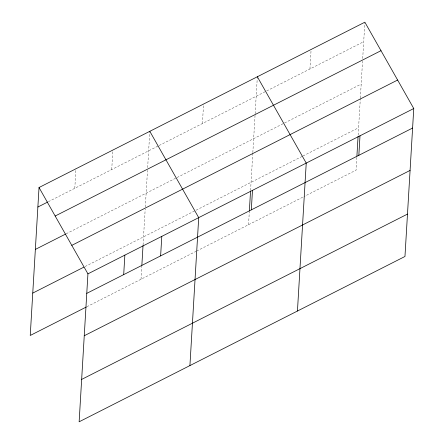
<?xml version="1.0" encoding="UTF-8"?>
<svg xmlns="http://www.w3.org/2000/svg" width="444" height="444" viewBox="0 0 444 444"><rect width="100%" height="100%" fill="white"/><g stroke="black" fill="none" stroke-linecap="round" stroke-linejoin="round"><path stroke-width="0.33" stroke-dasharray="2.22 1.67" d="M74.797 188.295L75.957 168.787M111.727 169.558L112.887 150.05M141.026 279.254L141.864 265.129M143.062 244.944L145.194 209.085M145.31 207.098L147.497 170.329M147.652 167.638L149.772 131.985M202.414 123.543L203.574 104.035M248.546 224.697L249.384 210.573M250.588 190.387L252.797 153.202M252.836 152.542L255.1 114.424M255.139 113.753L257.337 76.757M309.94 68.981L311.1 49.478M356.832 157.359L356.071 170.141L304.162 196.481M358.147 135.159L360.317 98.646M360.356 97.985L362.543 61.217M362.704 58.525L364.818 22.872M48.335 201.72L158.541 145.804M159.157 145.488L266.067 91.248M266.683 90.931L363.703 41.703M66.128 233.799L176.418 177.839M177.034 177.528L283.938 123.282M284.56 122.971L361.183 84.088M85.07 266.539L195.449 210.534M196.065 210.223L302.353 156.288M302.975 155.977L358.591 127.755M86.863 306.737L196.02 251.348M196.637 251.038L303.546 196.792"/><path stroke-width="0.67" d="M39.033 187.523L87.929 273.859L79.137 421.8L404.967 256.477L413.758 108.53L364.863 22.2L39.033 187.523L30.242 335.47L86.247 307.048M123.698 274.625L124.858 255.122M141.864 265.129L143.024 245.621M160.628 255.888L161.783 236.386M189.921 365.59L198.712 217.649L149.811 131.313M249.384 210.573L250.544 191.059M251.315 209.873L252.475 190.371M297.447 311.033L306.232 163.092L257.337 76.757M356.909 156.016L358.069 136.502M358.841 155.317L359.995 135.814M37.873 207.032L47.719 202.031M55.167 216.017L380.996 50.688M35.354 249.411L65.512 234.11M71.795 245.366L397.624 80.042M32.762 293.084L83.844 267.166M87.929 273.859L413.758 108.53M86.769 293.362L412.598 128.038M84.255 335.747L410.084 170.424M81.657 379.415L407.487 214.091"/></g></svg>
